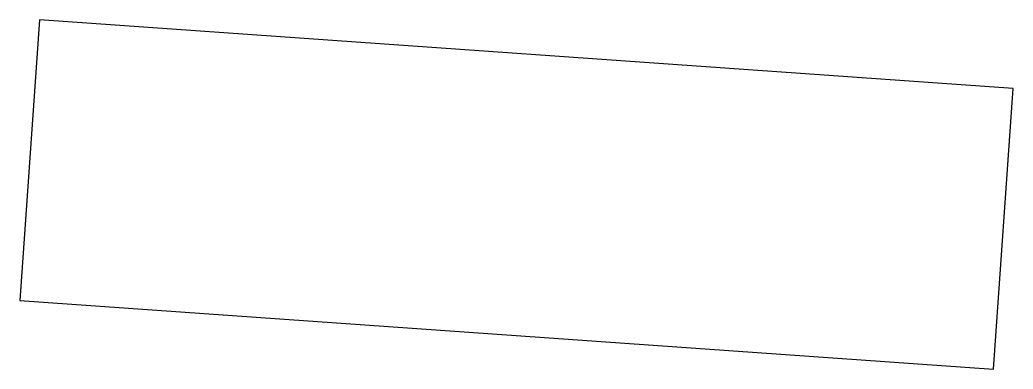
# Model space of a CAD drawing. Header units: metres. Extents: x 72 to 124.9, y 400.1 to 418.8.
import ezdxf

# ---------------------------------------------------------------- set-up
doc = ezdxf.new("R2010")
doc.units = ezdxf.units.M

msp = doc.modelspace()

# ---------------------------------------------------------------- linework, layer by layer
at = {"layer": 'CUT'}
msp.add_lwpolyline([(71.99, 403.8), (123.86, 400.14), (124.91, 415.1), (73.04, 418.76)], close=True, dxfattribs=at)

doc.saveas('drawing.dxf')
